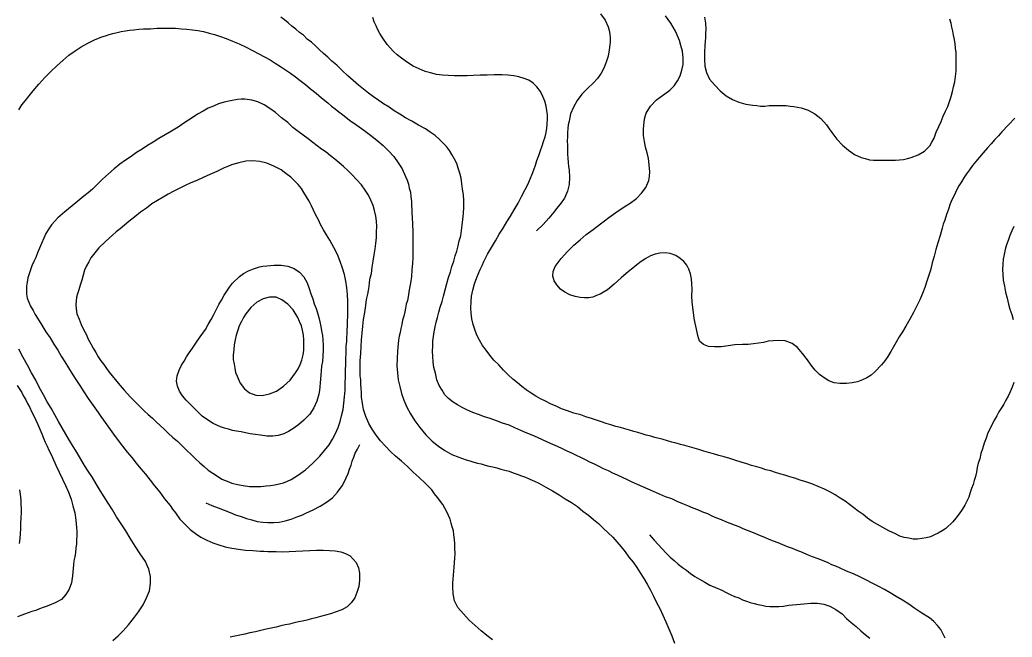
# Model space of a CAD drawing. Header units: inches. Extents: x 401374 to 405300, y 6332180 to 6336621.
# Drawn here: x 402593.2 to 402862.8, y 6334321.8 to 6334489.5 of the extents above; entities that cross this region are included whole.
import ezdxf

# ---------------------------------------------------------------- set-up
doc = ezdxf.new("R2010")
doc.units = ezdxf.units.IN
doc.header["$MEASUREMENT"] = 0

msp = doc.modelspace()

# ---------------------------------------------------------------- linework, layer by layer
for points in [[(402844.6, 6334321.6), (402844, 6334322.8), (402843.4, 6334323.9), (402842.5, 6334325), (402841.5, 6334326.1), (402840.3, 6334327.1), (402838.3, 6334328.4), (402836.4, 6334329.6), (402834.7, 6334330.8), (402833, 6334331.9), (402831.3, 6334332.9), (402829.7, 6334333.9), (402828.1, 6334334.8), (402826.4, 6334335.7), (402824.8, 6334336.5), (402823.2, 6334337.3), (402821.4, 6334338.2), (402819.7, 6334339), (402817.8, 6334339.8), (402815.9, 6334340.7), (402814.9, 6334341.1), (402813.8, 6334341.5), (402812.8, 6334342), (402811.7, 6334342.5), (402810.1, 6334343.1), (402808.6, 6334343.7), (402807.2, 6334344.2), (402805.8, 6334344.8), (402804.4, 6334345.4), (402803.1, 6334345.9), (402801.8, 6334346.4), (402800.5, 6334346.9), (402799.2, 6334347.5), (402798, 6334347.9), (402796.8, 6334348.4), (402795.6, 6334348.9), (402794.4, 6334349.4), (402793.2, 6334349.9), (402792.1, 6334350.4), (402790.9, 6334350.8), (402789.7, 6334351.3), (402788.6, 6334351.8), (402787.4, 6334352.3), (402786.2, 6334352.7), (402785, 6334353.2), (402783.8, 6334353.7), (402782.6, 6334354.2), (402781.3, 6334354.7), (402780.1, 6334355.3), (402778.8, 6334355.8), (402777.4, 6334356.4), (402776.1, 6334356.9), (402774.7, 6334357.5), (402773.3, 6334358.1), (402771.8, 6334358.7), (402770.3, 6334359.4), (402768.6, 6334360), (402767, 6334360.7), (402765.4, 6334361.4), (402763.9, 6334362), (402762.5, 6334362.7), (402761, 6334363.3), (402759.6, 6334363.9), (402758.3, 6334364.6), (402756.9, 6334365.2), (402755.6, 6334365.8), (402754.3, 6334366.4), (402753.1, 6334367), (402751.8, 6334367.6), (402750.6, 6334368.2), (402749.3, 6334368.8), (402748.1, 6334369.4), (402746.9, 6334370), (402745.6, 6334370.6), (402744.4, 6334371.2), (402743.2, 6334371.8), (402741.9, 6334372.4), (402740.6, 6334373), (402739.3, 6334373.6), (402738, 6334374.2), (402736.6, 6334374.8), (402735.2, 6334375.4), (402733.8, 6334376.1), (402732.4, 6334376.7), (402730.8, 6334377.3), (402729.3, 6334378), (402727.7, 6334378.7), (402726.1, 6334379.4), (402724.3, 6334380), (402722.7, 6334380.6), (402721, 6334381.2), (402719.4, 6334381.7), (402717.8, 6334382.3), (402716.3, 6334382.9), (402714.8, 6334383.5), (402713.4, 6334384.2), (402712.1, 6334384.9), (402710.9, 6334385.7), (402709.7, 6334386.7), (402708.7, 6334387.7), (402707.9, 6334388.9), (402707.1, 6334390.2), (402706.5, 6334391.7), (402706.1, 6334393.5), (402705.7, 6334395.1), (402705.5, 6334396.6), (402705.4, 6334398.1), (402705.3, 6334399.5), (402705.4, 6334400.9), (402705.4, 6334402.2), (402705.6, 6334403.5), (402705.8, 6334404.8), (402706, 6334406.1), (402706.3, 6334407.4), (402706.7, 6334408.7), (402707, 6334410.1), (402707.4, 6334411.5), (402707.9, 6334413), (402708.3, 6334414.5), (402708.8, 6334416.2), (402709.2, 6334417.9), (402709.7, 6334419.5), (402710.2, 6334421.1), (402710.6, 6334422.5), (402711.1, 6334424), (402711.5, 6334425.4), (402711.9, 6334426.7), (402712.3, 6334428.1), (402712.6, 6334429.5), (402713, 6334430.8), (402713.2, 6334432.3), (402713.4, 6334433.7), (402713.6, 6334435.3), (402713.7, 6334436.9), (402713.8, 6334438.6), (402713.8, 6334440.4), (402713.7, 6334442), (402713.5, 6334443.5), (402713.3, 6334445), (402713.1, 6334446.5), (402712.7, 6334447.9), (402712.3, 6334449.2), (402711.9, 6334450.5), (402711.3, 6334451.7), (402710.6, 6334452.9), (402709.9, 6334454), (402709.1, 6334455.1), (402708.1, 6334456.1), (402707.1, 6334457.1), (402706, 6334458.1), (402704.7, 6334459), (402703.4, 6334459.9), (402701.5, 6334460.9), (402699.7, 6334462), (402698, 6334462.9), (402696.4, 6334463.9), (402694.9, 6334464.8), (402693.5, 6334465.8), (402692, 6334466.7), (402690.7, 6334467.6), (402689.3, 6334468.6), (402687.9, 6334469.6), (402686.6, 6334470.7), (402685.2, 6334471.8), (402683.8, 6334473), (402682.3, 6334474.3), (402680.8, 6334475.7), (402679.3, 6334477.2), (402678, 6334478.3), (402676.9, 6334479.4), (402675.7, 6334480.4), (402674.6, 6334481.4), (402673.5, 6334482.4), (402672.4, 6334483.4), (402671.3, 6334484.3), (402670.3, 6334485.3), (402669.2, 6334486.1), (402668.2, 6334487), (402667.1, 6334487.8), (402666.1, 6334488.7), (402665.1, 6334489.5), (402664.1, 6334490.2)], [(402863.3, 6334391), (402862.8, 6334389.7), (402862.3, 6334388.5), (402861.7, 6334387.3), (402861.1, 6334386.2), (402860.5, 6334385.1), (402859.9, 6334384.1), (402859.2, 6334383), (402858.6, 6334382), (402858, 6334380.9), (402857.4, 6334379.7), (402856.8, 6334378.5), (402856.2, 6334377.3), (402855.7, 6334375.9), (402855.2, 6334374.5), (402854.7, 6334373), (402854.3, 6334371.7), (402854, 6334370.3), (402853.6, 6334369.1), (402853.3, 6334367.9), (402853.1, 6334366.7), (402852.8, 6334365.5), (402852.5, 6334364.4), (402852.2, 6334363.3), (402851.8, 6334362.2), (402851.4, 6334361.1), (402851, 6334359.9), (402850.5, 6334358.8), (402849.9, 6334357.7), (402849.2, 6334356.5), (402848.4, 6334355.3), (402847.5, 6334354.2), (402846.7, 6334353.2), (402844.8, 6334351.4), (402843.8, 6334350.7), (402842.7, 6334350.1), (402841.7, 6334349.6), (402840.6, 6334349.1), (402839.4, 6334348.8), (402838.3, 6334348.6), (402837.1, 6334348.5), (402835.9, 6334348.5), (402834.7, 6334348.7), (402833.5, 6334348.9), (402832.3, 6334349.3), (402831.1, 6334349.9), (402829.3, 6334350.7), (402827.7, 6334351.6), (402826.2, 6334352.4), (402824.8, 6334353.3), (402823.5, 6334354.2), (402822.3, 6334355.2), (402821, 6334356.1), (402819.8, 6334357), (402818.6, 6334357.9), (402817.4, 6334358.8), (402816.1, 6334359.6), (402814.7, 6334360.5), (402813.3, 6334361.3), (402811.8, 6334362), (402810.1, 6334362.8), (402808.4, 6334363.5), (402806.7, 6334364), (402805.2, 6334364.5), (402803.8, 6334365), (402802.4, 6334365.4), (402801, 6334365.8), (402799.7, 6334366.2), (402798.5, 6334366.6), (402797.2, 6334367), (402795.9, 6334367.3), (402794.7, 6334367.7), (402793.4, 6334368.1), (402792, 6334368.5), (402790.7, 6334368.9), (402789.2, 6334369.4), (402787.7, 6334369.8), (402786.1, 6334370.4), (402784.6, 6334370.8), (402783.1, 6334371.2), (402781.7, 6334371.6), (402780.3, 6334372), (402779, 6334372.4), (402777.7, 6334372.8), (402776.4, 6334373.2), (402775.1, 6334373.5), (402773.9, 6334373.9), (402772.7, 6334374.2), (402771.5, 6334374.5), (402770.3, 6334374.8), (402769.2, 6334375.2), (402768, 6334375.5), (402766.9, 6334375.8), (402765.7, 6334376.1), (402764.6, 6334376.4), (402763.4, 6334376.7), (402762.3, 6334377.1), (402761.1, 6334377.4), (402760, 6334377.7), (402758.8, 6334378.1), (402757.6, 6334378.4), (402756.4, 6334378.8), (402755.1, 6334379.1), (402753.8, 6334379.5), (402752.5, 6334379.9), (402751.2, 6334380.3), (402749.9, 6334380.8), (402748.5, 6334381.2), (402747, 6334381.7), (402745.6, 6334382.2), (402743.7, 6334382.7), (402742, 6334383.3), (402740.4, 6334383.9), (402738.9, 6334384.6), (402737.4, 6334385.2), (402736, 6334385.9), (402734.7, 6334386.6), (402733.4, 6334387.3), (402732.1, 6334388.1), (402730.8, 6334389), (402729.6, 6334389.9), (402728.4, 6334390.9), (402727.1, 6334391.9), (402725.9, 6334393.1), (402724.6, 6334394.4), (402723.3, 6334395.8), (402722, 6334397.1), (402720.9, 6334398.4), (402719.9, 6334399.8), (402718.9, 6334401.1), (402718.1, 6334402.5), (402717.4, 6334403.9), (402716.8, 6334405.4), (402716.4, 6334406.8), (402716, 6334408.3), (402715.8, 6334409.8), (402715.7, 6334411.3), (402715.8, 6334412.9), (402715.9, 6334414.5), (402716.3, 6334416.1), (402716.7, 6334417.8), (402717.4, 6334419.5), (402717.8, 6334420.6), (402718.3, 6334421.7), (402718.8, 6334422.8), (402719.3, 6334423.9), (402720.3, 6334425.9), (402721.3, 6334427.7), (402722.4, 6334429.5), (402723.4, 6334431.3), (402724.5, 6334432.9), (402725.5, 6334434.6), (402726.5, 6334436.2), (402727.5, 6334437.9), (402728.6, 6334439.7), (402729.5, 6334441.5), (402730.5, 6334443.4), (402731, 6334444.4), (402731.5, 6334445.4), (402731.9, 6334446.5), (402732.4, 6334447.6), (402732.8, 6334448.8), (402733.3, 6334450), (402733.7, 6334451.3), (402734.2, 6334452.7), (402734.7, 6334454), (402735.1, 6334455.3), (402735.5, 6334456.5), (402735.9, 6334457.7), (402736.2, 6334458.9), (402736.4, 6334460.1), (402736.5, 6334461.3), (402736.6, 6334462.5), (402736.6, 6334463.7), (402736.4, 6334464.9), (402736.2, 6334466.1), (402735.8, 6334467.4), (402735.3, 6334468.7), (402734.7, 6334470), (402733.7, 6334471.3), (402732.7, 6334472.3), (402731.5, 6334473.1), (402730.2, 6334473.6), (402728.8, 6334474), (402727.4, 6334474.3), (402725.8, 6334474.5), (402724.2, 6334474.6), (402723.1, 6334474.6), (402722.1, 6334474.6), (402720.2, 6334474.5), (402718.3, 6334474.5), (402716.4, 6334474.4), (402714.7, 6334474.3), (402713, 6334474.3), (402711.3, 6334474.3), (402709.6, 6334474.4), (402708, 6334474.5), (402706.4, 6334474.7), (402704.8, 6334475.1), (402703.3, 6334475.5), (402701.7, 6334476.2), (402700.1, 6334476.9), (402698.5, 6334477.9), (402696.9, 6334479.1), (402695.7, 6334480), (402694.7, 6334480.9), (402693, 6334482.8), (402691.6, 6334484.8), (402691, 6334485.8), (402690.5, 6334486.8), (402690, 6334487.9), (402689.5, 6334489), (402689.1, 6334490.1)], [(402751, 6334491.1), (402752.2, 6334489.4), (402753, 6334487.6), (402753.3, 6334486.6), (402753.5, 6334485.6), (402753.6, 6334484.5), (402753.6, 6334483.4), (402753.3, 6334481.4), (402753, 6334479.6), (402752.5, 6334478), (402751.9, 6334476.4), (402751.1, 6334475), (402750.1, 6334473.6), (402749, 6334472.3), (402747.6, 6334471), (402745.9, 6334469.3), (402744.6, 6334467.6), (402743.6, 6334465.8), (402742.8, 6334464), (402742.4, 6334462), (402742.2, 6334461), (402742.1, 6334460), (402742, 6334458.9), (402742, 6334457.7), (402741.9, 6334456.6), (402742, 6334455.4), (402742, 6334454.2), (402742, 6334453), (402742.1, 6334451.9), (402742.2, 6334450.8), (402742.3, 6334449.7), (402742.4, 6334448.7), (402742.5, 6334446.7), (402742.4, 6334444.8), (402742, 6334443), (402741.2, 6334441.1), (402740, 6334439.4), (402739, 6334438.3), (402738.3, 6334437.3), (402736.9, 6334435.6), (402735.4, 6334433.9), (402733.6, 6334432.2)], [(402738.6, 6334422.5), (402739.5, 6334423.6), (402740.3, 6334424.7), (402742, 6334426.6), (402743.7, 6334428.3), (402745.4, 6334429.8), (402747.1, 6334431.2), (402749, 6334432.6), (402751, 6334434.1), (402752, 6334434.9), (402753.2, 6334435.8), (402755.1, 6334437.2), (402757.1, 6334438.5), (402759, 6334439.7), (402760.7, 6334441), (402762.1, 6334442.4), (402763.3, 6334444), (402764.1, 6334445.9), (402764.3, 6334447), (402764.4, 6334448.2), (402764.2, 6334450.1), (402764, 6334451.8), (402763.6, 6334453.4), (402763.2, 6334454.9), (402762.9, 6334456.5), (402762.6, 6334458.1), (402762.6, 6334459.8), (402762.8, 6334461.8), (402763, 6334463), (402763.4, 6334464.2), (402764.5, 6334466.1), (402766.2, 6334467.8), (402767.2, 6334468.5), (402768.4, 6334469.4), (402769.8, 6334470.4), (402771, 6334471.6), (402771.9, 6334472.9), (402772.6, 6334474.3), (402773.1, 6334475.8), (402773.4, 6334477.4), (402773.4, 6334479.1), (402773.2, 6334481), (402772.8, 6334482.5), (402772.4, 6334483.9), (402771.9, 6334485.2), (402771.3, 6334486.4), (402770.7, 6334487.5), (402770.1, 6334488.6), (402768.6, 6334490.6)], [(402779.2, 6334490.2), (402779.5, 6334488.6), (402779.6, 6334487), (402779.5, 6334485.8), (402779.5, 6334484.7), (402779.4, 6334483.6), (402779.3, 6334482.6), (402779.2, 6334480.6), (402779.2, 6334478.7), (402779.3, 6334476.9), (402779.8, 6334475.2), (402780.6, 6334473.4), (402782, 6334471.8), (402783.5, 6334470.2), (402785.1, 6334468.9), (402786.8, 6334467.9), (402788.5, 6334467.1), (402790.4, 6334466.6), (402792.3, 6334466.3), (402793.4, 6334466.2), (402794.4, 6334466.1), (402795.6, 6334466.1), (402796.8, 6334466.2), (402798, 6334466.2), (402799.1, 6334466.2), (402800.3, 6334466.2), (402801.4, 6334466.2), (402802.5, 6334466.1), (402803.5, 6334466), (402804.5, 6334465.8), (402805.5, 6334465.6), (402807.4, 6334465), (402809.2, 6334464), (402810.8, 6334462.7), (402812.4, 6334461), (402813.1, 6334459.9), (402813.8, 6334458.9), (402815.2, 6334457.1), (402816.7, 6334455.5), (402818.3, 6334454.1), (402820, 6334452.9), (402821.8, 6334452.1), (402822.9, 6334451.8), (402824, 6334451.5), (402825.1, 6334451.4), (402826.4, 6334451.4), (402827.6, 6334451.4), (402828.8, 6334451.4), (402829.9, 6334451.4), (402831.1, 6334451.4), (402832.2, 6334451.5), (402833.3, 6334451.6), (402834.4, 6334451.8), (402835.4, 6334452.1), (402837.3, 6334452.8), (402839, 6334453.8), (402840.4, 6334455.3), (402841, 6334456.3), (402841.6, 6334457.4), (402842.2, 6334459), (402842.9, 6334460.5), (402843.5, 6334461.9), (402844.1, 6334463.3), (402844.7, 6334464.7), (402845.3, 6334466), (402845.8, 6334467.3), (402846.2, 6334468.7), (402846.6, 6334470), (402846.9, 6334471.3), (402847.2, 6334472.7), (402847.4, 6334474.1), (402847.6, 6334475.6), (402847.6, 6334477.2), (402847.6, 6334478.8), (402847.6, 6334480.6), (402847.4, 6334481.8), (402847.3, 6334483), (402847.1, 6334484.2), (402846.9, 6334485.3), (402846.7, 6334486.4), (402846.4, 6334487.5), (402846.2, 6334488.6), (402845.9, 6334489.7)], [(402592.9, 6334465.1), (402593.7, 6334466.4), (402594.7, 6334467.6), (402595.7, 6334468.9), (402596.8, 6334470.2), (402598.4, 6334472), (402600, 6334473.8), (402601.6, 6334475.5), (402603.3, 6334477.1), (402604.9, 6334478.5), (402606.5, 6334479.9), (402608.2, 6334481.1), (402609.9, 6334482.2), (402611.7, 6334483.2), (402613.5, 6334484.1), (402615.5, 6334484.9), (402616.5, 6334485.2), (402617.5, 6334485.5), (402618.5, 6334485.8), (402619.6, 6334486.1), (402620.7, 6334486.3), (402621.9, 6334486.5), (402623, 6334486.7), (402624.2, 6334486.8), (402625.5, 6334487), (402626.8, 6334487.1), (402628.7, 6334487.1), (402630.5, 6334487.2), (402632.2, 6334487.2), (402633.9, 6334487.2), (402635.5, 6334487.2), (402637.1, 6334487.1), (402638.6, 6334487), (402640.1, 6334486.8), (402641.6, 6334486.6), (402643.1, 6334486.3), (402644.6, 6334485.9), (402646.1, 6334485.5), (402647.7, 6334485), (402649.3, 6334484.4), (402651, 6334483.7), (402652.8, 6334483), (402654.7, 6334482.1), (402656.4, 6334481.2), (402658.1, 6334480.3), (402659.7, 6334479.5), (402661.2, 6334478.6), (402662.6, 6334477.7), (402664, 6334476.8), (402665.4, 6334475.9), (402666.7, 6334475), (402668.1, 6334474), (402669.4, 6334473), (402670.8, 6334471.9), (402672.2, 6334470.8), (402673.7, 6334469.6), (402675.2, 6334468.3), (402676.9, 6334467), (402677.9, 6334466.1), (402678.9, 6334465.3), (402679.9, 6334464.5), (402680.9, 6334463.8), (402682.8, 6334462.3), (402684.8, 6334460.9), (402686.7, 6334459.5), (402688.5, 6334458.2), (402690.2, 6334456.8), (402691.9, 6334455.4), (402693.4, 6334453.9), (402694.8, 6334452.4), (402696, 6334450.7), (402697.1, 6334449), (402698, 6334447), (402698.4, 6334446), (402698.8, 6334444.9), (402699, 6334443.8), (402699.3, 6334442.7), (402699.4, 6334441.4), (402699.6, 6334440.2), (402699.6, 6334439), (402699.7, 6334438), (402699.7, 6334436.9), (402699.8, 6334435.9), (402699.9, 6334433.9), (402700, 6334432), (402700, 6334430.2), (402700, 6334428.4), (402700, 6334426.7), (402700, 6334425), (402699.9, 6334423.3), (402699.7, 6334421.6), (402699.6, 6334419.8), (402699.3, 6334418), (402699, 6334416.2), (402698.7, 6334414.3), (402698.5, 6334413.3), (402698.2, 6334412.3), (402698, 6334411.2), (402697.8, 6334410.2), (402697.5, 6334409), (402697.2, 6334407.9), (402697, 6334406.8), (402696.7, 6334405.7), (402696.5, 6334404.6), (402696.3, 6334403.6), (402696.1, 6334402.5), (402696, 6334401.5), (402695.9, 6334400.5), (402695.8, 6334399.5), (402695.7, 6334397.5), (402695.6, 6334395.5), (402695.8, 6334393.6), (402696, 6334391.7), (402696.4, 6334389.9), (402696.9, 6334388), (402697.5, 6334386.2), (402698.3, 6334384.3), (402699.3, 6334382.5), (402700.5, 6334380.6), (402701.9, 6334378.8), (402703.5, 6334376.8), (402705.2, 6334375.1), (402706.9, 6334373.7), (402708.7, 6334372.5), (402710.6, 6334371.5), (402712.5, 6334370.7), (402714.5, 6334370), (402715.5, 6334369.7), (402716.5, 6334369.4), (402717.5, 6334369.1), (402718.5, 6334368.9), (402719.6, 6334368.6), (402720.6, 6334368.3), (402721.7, 6334368.1), (402722.8, 6334367.8), (402723.9, 6334367.5), (402725, 6334367.2), (402726.1, 6334366.9), (402727.2, 6334366.5), (402728.3, 6334366.1), (402729.5, 6334365.7), (402730.6, 6334365.3), (402731.8, 6334364.8), (402733, 6334364.2), (402734.2, 6334363.7), (402736.1, 6334362.6), (402737.9, 6334361.6), (402739.7, 6334360.5), (402741.4, 6334359.4), (402743.1, 6334358.4), (402744.7, 6334357.3), (402746.2, 6334356.1), (402747.7, 6334355), (402749.1, 6334353.8), (402750.4, 6334352.7), (402751.8, 6334351.4), (402753, 6334350.2), (402754.3, 6334349), (402755.4, 6334347.7), (402756.6, 6334346.4), (402757.7, 6334345), (402758.7, 6334343.6), (402759.8, 6334342.2), (402760.8, 6334340.8), (402761.7, 6334339.3), (402762.7, 6334337.8), (402763.6, 6334336.2), (402764.5, 6334334.6), (402765.4, 6334333), (402766.2, 6334331.3), (402767.1, 6334329.6), (402767.9, 6334327.8), (402768.7, 6334326), (402769.5, 6334324.1), (402770.3, 6334322.2), (402771.1, 6334320.2)], [(402721.6, 6334321.1), (402720.1, 6334322.3), (402718.5, 6334323.6), (402716.9, 6334325), (402715.3, 6334326.5), (402713.7, 6334328.2), (402712.2, 6334329.9), (402711.3, 6334331.7), (402710.9, 6334333.6), (402710.8, 6334335.6), (402710.8, 6334336.6), (402710.9, 6334337.6), (402711, 6334338.7), (402711.1, 6334339.8), (402711.2, 6334340.9), (402711.3, 6334342.1), (402711.4, 6334343.3), (402711.5, 6334344.6), (402711.4, 6334345.9), (402711.4, 6334347.2), (402711.3, 6334348.4), (402711.1, 6334349.6), (402711, 6334350.7), (402710.7, 6334351.8), (402710.4, 6334352.8), (402710.1, 6334353.9), (402709.7, 6334354.9), (402709.2, 6334355.9), (402708.1, 6334357.9), (402706.7, 6334359.8), (402705.9, 6334360.8), (402705.1, 6334361.9), (402703.4, 6334363.6), (402701.7, 6334365.2), (402700.1, 6334366.7), (402698.5, 6334368.2), (402696.9, 6334369.6), (402695.3, 6334371), (402693.9, 6334372.3), (402692.5, 6334373.7), (402691.2, 6334375.2), (402690, 6334376.7), (402688.9, 6334378.3), (402688, 6334379.9), (402687.2, 6334381.8), (402686.6, 6334383.7), (402686.4, 6334384.8), (402686.2, 6334385.9), (402686, 6334387), (402686, 6334388.3), (402685.9, 6334389.4), (402685.8, 6334390.6), (402685.8, 6334391.7), (402685.7, 6334392.8), (402685.7, 6334393.9), (402685.7, 6334394.9), (402685.7, 6334395.9), (402685.7, 6334396.9), (402685.8, 6334398.9), (402685.9, 6334400.8), (402686, 6334402.6), (402686.2, 6334404.4), (402686.4, 6334406.3), (402686.6, 6334408.1), (402686.9, 6334410), (402687.2, 6334411.9), (402687.3, 6334412.9), (402687.5, 6334413.9), (402687.7, 6334415), (402687.9, 6334416), (402688.1, 6334417.1), (402688.2, 6334418.2), (402688.4, 6334419.4), (402688.7, 6334420.6), (402688.9, 6334422.3), (402689.2, 6334424), (402689.5, 6334425.7), (402689.7, 6334427.3), (402689.9, 6334428.8), (402690.1, 6334430.4), (402690.1, 6334431.9), (402690.2, 6334433.4), (402690.1, 6334434.8), (402689.9, 6334436.2), (402689.6, 6334437.7), (402689.2, 6334439.1), (402688.6, 6334440.5), (402687.9, 6334441.9), (402687, 6334443.2), (402686, 6334444.7), (402684.7, 6334446.1), (402683.5, 6334447.4), (402682.3, 6334448.6), (402681.1, 6334449.7), (402680, 6334450.7), (402678.8, 6334451.7), (402677.6, 6334452.6), (402676.4, 6334453.6), (402675.2, 6334454.4), (402674, 6334455.3), (402672.8, 6334456.2), (402671.5, 6334457.2), (402670.2, 6334458.2), (402668.8, 6334459.2), (402667.4, 6334460.3), (402666, 6334461.6), (402664.3, 6334462.9), (402662.7, 6334464.3), (402661.1, 6334465.4), (402659.6, 6334466.4), (402657.9, 6334467.2), (402656.2, 6334467.7), (402654.3, 6334468), (402653.3, 6334468), (402652.3, 6334467.9), (402650.4, 6334467.5), (402648.7, 6334467.1), (402647.2, 6334466.7), (402645.8, 6334466.1), (402644.4, 6334465.5), (402643, 6334464.7), (402641.5, 6334463.9), (402640, 6334462.9), (402638, 6334461.6), (402636.2, 6334460.4), (402634.4, 6334459.3), (402632.7, 6334458.3), (402631, 6334457.3), (402629.4, 6334456.3), (402627.9, 6334455.4), (402626.4, 6334454.4), (402624.9, 6334453.5), (402623.4, 6334452.4), (402621.9, 6334451.4), (402620.4, 6334450.3), (402618.8, 6334449), (402617.3, 6334447.7), (402615.7, 6334446.2), (402614.1, 6334444.7), (402612.9, 6334443.5), (402611.8, 6334442.5), (402610.6, 6334441.6), (402609.5, 6334440.7), (402608.4, 6334439.8), (402607.4, 6334439), (402606.4, 6334438.2), (402605.4, 6334437.4), (402603.5, 6334435.7), (402601.8, 6334433.8), (402601.1, 6334432.7), (402600.3, 6334431.5), (402599.7, 6334430.2), (402599.1, 6334428.8), (402598.5, 6334427.5), (402598, 6334426.2), (402597.5, 6334425), (402597, 6334423.9), (402596.5, 6334422.7), (402596.1, 6334421.6), (402595.7, 6334420.5), (402595.4, 6334419.4), (402595.2, 6334418.3), (402595, 6334417.2), (402595, 6334416.1), (402595, 6334415), (402595.2, 6334413.9), (402595.6, 6334412.8), (402596.1, 6334411.7), (402596.8, 6334410.6), (402597.4, 6334409.5), (402598, 6334408.5), (402599.2, 6334406.6), (402600.3, 6334404.8), (402601.4, 6334403.1), (402602.4, 6334401.4), (402603.5, 6334399.8), (402604.4, 6334398.2), (402605.4, 6334396.6), (402606.4, 6334395), (402607.4, 6334393.4), (402608.4, 6334391.8), (402609.5, 6334390.2), (402610.6, 6334388.5), (402611.8, 6334386.7), (402613.1, 6334384.8), (402614.5, 6334382.9), (402615.2, 6334381.8), (402615.9, 6334380.8), (402617.3, 6334378.9), (402618.6, 6334377), (402619.9, 6334375.3), (402621.1, 6334373.7), (402622.4, 6334372.1), (402623.6, 6334370.6), (402624.8, 6334369.1), (402626.1, 6334367.6), (402627.3, 6334366.1), (402628.6, 6334364.5), (402629.8, 6334362.9), (402631.2, 6334361.2), (402632.5, 6334359.4), (402634, 6334357.6), (402634.7, 6334356.6), (402635.5, 6334355.6), (402636.7, 6334353.9), (402638.1, 6334352.4), (402639.5, 6334351.1), (402640.9, 6334350), (402642.4, 6334349), (402644, 6334348.2), (402645.6, 6334347.5), (402647.3, 6334346.9), (402649, 6334346.4), (402650.8, 6334346), (402652.6, 6334345.7), (402654.5, 6334345.5), (402656.5, 6334345.4), (402657.5, 6334345.3), (402658.5, 6334345.2), (402659.5, 6334345.2), (402660.6, 6334345.1), (402661.7, 6334345.1), (402662.8, 6334345.1), (402664.5, 6334345), (402666.4, 6334345.1), (402668.2, 6334345.2), (402670.1, 6334345.3), (402672, 6334345.4), (402673.8, 6334345.5), (402675.6, 6334345.5), (402677.3, 6334345.4), (402678.9, 6334345.3), (402680.4, 6334345), (402681.7, 6334344.6), (402682.9, 6334343.9), (402684.6, 6334342.1), (402685.2, 6334340.7), (402685.5, 6334339.2), (402685.5, 6334337.3), (402685.3, 6334335.6), (402684.8, 6334334), (402684.2, 6334332.5), (402683.2, 6334331.2), (402682.1, 6334330.1), (402680.7, 6334329.3), (402679.1, 6334328.7), (402677.6, 6334328.2), (402676.2, 6334327.8), (402674.9, 6334327.5), (402673.6, 6334327.1), (402672.4, 6334326.8), (402671.2, 6334326.5), (402670, 6334326.2), (402668.9, 6334326), (402667.7, 6334325.7), (402666.5, 6334325.4), (402665.3, 6334325.2), (402664.1, 6334324.9), (402662.8, 6334324.6), (402661.5, 6334324.3), (402660.1, 6334324), (402658.7, 6334323.7), (402657.2, 6334323.3), (402655.7, 6334323), (402654.3, 6334322.7), (402653, 6334322.4), (402651.6, 6334322.1), (402650.3, 6334321.8)], [(402863.5, 6334462.8), (402861.8, 6334461), (402860, 6334459.1), (402859.1, 6334458), (402858.1, 6334457), (402857.1, 6334455.8), (402856.1, 6334454.7), (402854.9, 6334453.4), (402853.9, 6334452.2), (402852.9, 6334451), (402852, 6334449.9), (402851.2, 6334448.8), (402850.4, 6334447.7), (402849.7, 6334446.6), (402849, 6334445.5), (402848.3, 6334444.4), (402847.7, 6334443.2), (402847.1, 6334442), (402846.5, 6334440.8), (402846, 6334439.5), (402845.5, 6334438.1), (402845, 6334436.6), (402844.5, 6334435.1), (402844.1, 6334434), (402843.8, 6334432.9), (402843.5, 6334431.9), (402843.2, 6334430.9), (402842.6, 6334428.9), (402842.1, 6334427.1), (402841.6, 6334425.3), (402841.1, 6334423.5), (402840.7, 6334421.8), (402840.2, 6334420.2), (402839.6, 6334418.5), (402839.1, 6334416.8), (402838.4, 6334415.2), (402837.7, 6334413.5), (402836.9, 6334411.8), (402836, 6334410), (402835, 6334408.2), (402833.9, 6334406.3), (402833, 6334404.8), (402832.1, 6334403.4), (402831.3, 6334402), (402830.6, 6334400.7), (402829.8, 6334399.4), (402829, 6334398.1), (402828.2, 6334396.9), (402827.3, 6334395.8), (402825.5, 6334393.9), (402824.5, 6334393), (402823.3, 6334392.3), (402822.1, 6334391.7), (402820.8, 6334391.2), (402819.3, 6334390.9), (402817.8, 6334390.7), (402816, 6334390.7), (402814.4, 6334390.9), (402813, 6334391.5), (402811.7, 6334392.3), (402810.5, 6334393.2), (402809.3, 6334394.4), (402808.2, 6334395.7), (402807.2, 6334397.2), (402805.8, 6334398.9), (402804.5, 6334400.5), (402803, 6334401.6), (402801.1, 6334402.3), (402799.4, 6334402.4), (402797.9, 6334402.3), (402796.5, 6334402.2), (402795.2, 6334401.9), (402793.9, 6334401.7), (402792.5, 6334401.5), (402791.1, 6334401.3), (402789.5, 6334401.3), (402787.5, 6334401.2), (402785.6, 6334401), (402783.7, 6334400.7), (402781.9, 6334400.7), (402780.3, 6334400.8), (402778.9, 6334401.3), (402777.9, 6334402.2), (402777.4, 6334403.8), (402777, 6334405.5), (402776.7, 6334407.1), (402776.4, 6334408.5), (402776.2, 6334410), (402776, 6334411.4), (402775.9, 6334412.9), (402775.8, 6334414.5), (402775.9, 6334416.4), (402775.8, 6334417.8), (402775.7, 6334419.2), (402775.4, 6334420.5), (402775, 6334421.8), (402774.4, 6334422.9), (402773.6, 6334423.9), (402772.6, 6334424.7), (402771.4, 6334425.5), (402769.9, 6334426), (402768.5, 6334426.2), (402767.1, 6334426.1), (402765.8, 6334425.9), (402764.5, 6334425.4), (402763.3, 6334424.7), (402762, 6334423.9), (402760.8, 6334423), (402759.7, 6334422.1), (402758.6, 6334421.2), (402756.6, 6334419.4), (402754.7, 6334417.7), (402752.9, 6334416.2), (402750.9, 6334415), (402749.9, 6334414.6), (402748.9, 6334414.2), (402747.8, 6334414), (402746.6, 6334414), (402745.4, 6334414.1), (402744.1, 6334414.4), (402742.6, 6334414.8), (402741.3, 6334415.5), (402740.1, 6334416.4), (402739.1, 6334417.5), (402738.4, 6334418.6), (402738, 6334419.9), (402738.1, 6334421.2), (402738.6, 6334422.5)], [(402608.7, 6334409.7), (402609.3, 6334408.2), (402609.9, 6334406.8), (402610.5, 6334405.4), (402611.2, 6334404.1), (402611.8, 6334402.8), (402612.5, 6334401.5), (402613.1, 6334400.3), (402613.8, 6334399.2), (402614.5, 6334398), (402615.2, 6334396.9), (402616, 6334395.9), (402616.7, 6334394.8), (402617.5, 6334393.8), (402618.3, 6334392.8), (402619.9, 6334390.8), (402621.5, 6334388.9), (402623.3, 6334387), (402625.2, 6334385.1), (402627.1, 6334383.2), (402628.1, 6334382.3), (402629.2, 6334381.3), (402630.2, 6334380.3), (402631.3, 6334379.3), (402632.4, 6334378.3), (402633.6, 6334377.2), (402634.7, 6334376.2), (402636, 6334375.1), (402637.3, 6334373.8), (402638.5, 6334372.6), (402639.8, 6334371.4), (402640.9, 6334370.3), (402642.1, 6334369.2), (402643.3, 6334368.2), (402644.4, 6334367.2), (402645.6, 6334366.4), (402646.9, 6334365.6), (402648.1, 6334364.8), (402649.5, 6334364.2), (402650.8, 6334363.7), (402652.3, 6334363.3), (402653.9, 6334363), (402655.6, 6334362.8), (402657.4, 6334362.8), (402658.7, 6334362.8), (402660.1, 6334362.9), (402661.3, 6334363), (402662.5, 6334363.2), (402663.7, 6334363.5), (402664.8, 6334363.8), (402665.9, 6334364.2), (402666.9, 6334364.7), (402668.9, 6334365.9), (402670.8, 6334367.3), (402672.7, 6334369), (402674.7, 6334371), (402676, 6334372.5), (402677.2, 6334374.1), (402678.1, 6334375.6), (402679, 6334377.2), (402679.7, 6334378.8), (402680.2, 6334380.4), (402680.6, 6334382), (402681, 6334383.7), (402681.2, 6334385.4), (402681.4, 6334387.1), (402681.6, 6334388.9), (402681.6, 6334390.7), (402681.7, 6334392.6), (402681.7, 6334394.6), (402681.8, 6334395.6), (402681.8, 6334396.6), (402681.8, 6334397.7), (402681.9, 6334398.8), (402681.9, 6334399.9), (402681.9, 6334401), (402682, 6334402.1), (402682, 6334403.2), (402682.1, 6334404.3), (402682.1, 6334405.3), (402682.2, 6334406.3), (402682.2, 6334407.3), (402682.3, 6334409.3), (402682.3, 6334411.2), (402682.3, 6334413), (402682.2, 6334414.9), (402682, 6334416.7), (402681.8, 6334418.5), (402681.4, 6334420.3), (402680.9, 6334422.1), (402680.2, 6334423.9), (402679.5, 6334425.8), (402678.5, 6334427.7), (402677.4, 6334429.7), (402676.5, 6334431.1), (402675.7, 6334432.5), (402674.9, 6334433.9), (402674.3, 6334435.2), (402673.6, 6334436.5), (402673, 6334437.8), (402672.4, 6334439), (402671.8, 6334440.3), (402671.1, 6334441.4), (402670.4, 6334442.6), (402669.7, 6334443.7), (402668.8, 6334444.8), (402667.8, 6334445.8), (402666.8, 6334446.8), (402665.5, 6334447.8), (402664.2, 6334448.8), (402662.2, 6334449.8), (402660.3, 6334450.6), (402658.4, 6334451), (402656.5, 6334451.2), (402654.6, 6334451.1), (402652.7, 6334450.7), (402650.7, 6334450.1), (402649.7, 6334449.7), (402648.7, 6334449.3), (402646.7, 6334448.3), (402644.8, 6334447.5), (402643, 6334446.7), (402641.3, 6334445.9), (402639.7, 6334445.2), (402638.1, 6334444.5), (402636.5, 6334443.7), (402635, 6334443), (402633.5, 6334442.2), (402632.1, 6334441.3), (402630.6, 6334440.4), (402629.1, 6334439.5), (402627.6, 6334438.4), (402626, 6334437.3), (402624.4, 6334436), (402622.8, 6334434.7), (402621.6, 6334433.7), (402620.5, 6334432.7), (402619.4, 6334431.9), (402618.4, 6334431), (402616.5, 6334429.3), (402614.7, 6334427.6), (402613.2, 6334425.8), (402612.5, 6334424.9), (402611.9, 6334423.8), (402611.3, 6334422.7), (402610.8, 6334421.5), (402610.4, 6334420.2), (402610, 6334418.8), (402609.6, 6334417.4), (402609.2, 6334416.2), (402608.9, 6334415.1), (402608.6, 6334414.2), (402608.5, 6334413.2), (402608.4, 6334412.2), (402608.5, 6334411), (402608.7, 6334409.7)], [(402863.3, 6334433.4), (402862.7, 6334432.2), (402862.2, 6334430.9), (402861.7, 6334429.6), (402861.3, 6334428.4), (402860.9, 6334427.1), (402860.6, 6334425.8), (402860.4, 6334424.5), (402860.3, 6334423.1), (402860.2, 6334421.7), (402860.3, 6334420.3), (402860.4, 6334418.8), (402860.7, 6334417.2), (402861, 6334415.5), (402861.4, 6334413.9), (402861.8, 6334412.3), (402862.2, 6334410.9), (402862.7, 6334409.5), (402863.1, 6334408.1)], [(402643.6, 6334405.4), (402644.4, 6334406.8), (402645.2, 6334408.1), (402645.9, 6334409.5), (402646.6, 6334410.9), (402647.3, 6334412.2), (402648, 6334413.4), (402648.7, 6334414.7), (402649.4, 6334415.8), (402650.2, 6334416.9), (402651, 6334418), (402652.9, 6334419.8), (402654, 6334420.6), (402655.3, 6334421.3), (402656.7, 6334421.9), (402658.3, 6334422.4), (402659.2, 6334422.6), (402660.3, 6334422.7), (402662.3, 6334422.9), (402664.2, 6334422.9), (402666, 6334422.6), (402667.7, 6334422), (402669.2, 6334421), (402670.4, 6334419.7), (402671.3, 6334418.1), (402671.8, 6334416.5), (402672.3, 6334415.1), (402672.8, 6334413.7), (402673.2, 6334412.4), (402673.7, 6334411.1), (402674.1, 6334409.9), (402674.4, 6334408.7), (402674.7, 6334407.5), (402675, 6334406.2), (402675.2, 6334405), (402675.4, 6334403.8), (402675.5, 6334402.5), (402675.6, 6334401.1), (402675.6, 6334399.7), (402675.5, 6334398.2), (402675.4, 6334396.7), (402675.2, 6334395.4), (402675.1, 6334394.2), (402675, 6334393.1), (402674.9, 6334391.9), (402674.8, 6334390.9), (402674.7, 6334389.8), (402674.6, 6334388.8), (402674.4, 6334387.8), (402673.9, 6334385.9), (402673.1, 6334384.1), (402672, 6334382.4), (402670.4, 6334380.8), (402669, 6334379.6), (402667.6, 6334378.6), (402666.2, 6334377.7), (402664.9, 6334377.1), (402663.4, 6334376.6), (402661.9, 6334376.4), (402660.3, 6334376.4), (402658.6, 6334376.7), (402657.2, 6334376.9), (402655.8, 6334377.1), (402654.5, 6334377.3), (402653.3, 6334377.6), (402652.1, 6334377.8), (402651, 6334378), (402649.9, 6334378.3), (402648.8, 6334378.6), (402647.7, 6334379), (402646.7, 6334379.4), (402645.7, 6334379.9), (402644.7, 6334380.5), (402642.7, 6334381.9), (402640.8, 6334383.8), (402639.6, 6334385), (402638.4, 6334386.2), (402637.4, 6334387.4), (402636.6, 6334388.7), (402636, 6334390), (402635.8, 6334391.4), (402635.9, 6334392.8), (402636.5, 6334394.4), (402637.1, 6334395.7), (402637.8, 6334396.8), (402638.5, 6334398), (402639.2, 6334399.1), (402640.1, 6334400.3), (402641, 6334401.7), (402642.2, 6334403.4), (402643.6, 6334405.4)], [(402662.8, 6334414.2), (402661, 6334414.2), (402659.3, 6334413.7), (402657.6, 6334412.8), (402656, 6334411.4), (402654.6, 6334409.7), (402654, 6334408.7), (402653.4, 6334407.6), (402652.8, 6334406.4), (402652.4, 6334405.2), (402652, 6334403.9), (402651.7, 6334402.6), (402651.4, 6334401.2), (402651.3, 6334399.9), (402651.2, 6334398.5), (402651.2, 6334397.3), (402651.4, 6334396), (402651.6, 6334394.9), (402651.8, 6334393.7), (402652.2, 6334392.7), (402653.1, 6334390.8), (402654.2, 6334389.3), (402655.6, 6334388.2), (402657.3, 6334387.6), (402659, 6334387.5), (402661, 6334387.9), (402662.9, 6334388.7), (402664.8, 6334390), (402666.6, 6334391.6), (402668.1, 6334393.6), (402668.8, 6334394.7), (402669.4, 6334395.9), (402669.8, 6334397.1), (402670.2, 6334398.5), (402670.4, 6334399.8), (402670.4, 6334401.2), (402670.4, 6334402.6), (402670.3, 6334403.9), (402670, 6334405.2), (402669.7, 6334406.4), (402669.2, 6334407.6), (402668.7, 6334408.7), (402667.5, 6334410.7), (402666, 6334412.3), (402664.4, 6334413.5), (402662.8, 6334414.2)], [(402618.5, 6334320.9), (402619.9, 6334322.2), (402621.3, 6334323.6), (402622.7, 6334325.2), (402624.1, 6334326.9), (402625.4, 6334328.7), (402626.7, 6334330.6), (402627.6, 6334332.5), (402628.4, 6334334.4), (402628.7, 6334336.4), (402628.7, 6334338.3), (402628.2, 6334340.3), (402627.8, 6334341.3), (402627.3, 6334342.4), (402625.9, 6334344.5), (402624.5, 6334346.6), (402623.2, 6334348.7), (402622, 6334350.7), (402620.7, 6334352.6), (402619.5, 6334354.5), (402618.4, 6334356.4), (402617.2, 6334358.2), (402616.1, 6334360), (402615, 6334361.7), (402613.9, 6334363.5), (402612.9, 6334365.2), (402611.8, 6334366.9), (402610.8, 6334368.5), (402609.8, 6334370.2), (402608.8, 6334371.9), (402607.7, 6334373.6), (402606.7, 6334375.3), (402605.7, 6334377), (402604.7, 6334378.7), (402603.7, 6334380.4), (402602.7, 6334382.2), (402601.7, 6334384), (402600.6, 6334385.8), (402599.6, 6334387.7), (402598.5, 6334389.6), (402597.5, 6334391.6), (402596.4, 6334393.6), (402595.3, 6334395.7), (402594.1, 6334397.8), (402592.9, 6334400.1)], [(402592.5, 6334390.2), (402593.7, 6334388.3), (402594.2, 6334387.3), (402594.8, 6334386.3), (402595.3, 6334385.3), (402595.9, 6334384.2), (402596.4, 6334383.1), (402597, 6334382), (402597.5, 6334380.8), (402598.1, 6334379.6), (402598.6, 6334378.3), (402599.2, 6334377.1), (402599.6, 6334375.9), (402600.1, 6334374.8), (402600.6, 6334373.7), (402601.1, 6334372.6), (402601.6, 6334371.6), (402602.1, 6334370.6), (402603, 6334368.6), (402603.9, 6334366.7), (402604.8, 6334364.8), (402605.6, 6334363), (402606.4, 6334361.2), (402607.1, 6334359.3), (402607.6, 6334357.5), (402608.1, 6334355.6), (402608.4, 6334353.6), (402608.5, 6334352.6), (402608.6, 6334351.6), (402608.7, 6334350.5), (402608.7, 6334349.4), (402608.6, 6334348.3), (402608.6, 6334347.2), (402608.4, 6334346), (402608.3, 6334344.8), (402608.1, 6334343.7), (402607.9, 6334342.6), (402607.8, 6334341.5), (402607.7, 6334340.5), (402607.6, 6334339.5), (402607.5, 6334338.5), (402607.2, 6334336.6), (402606.6, 6334334.9), (402605.7, 6334333.4), (402604.5, 6334332.1), (402602.8, 6334331.2), (402601.7, 6334330.7), (402600.6, 6334330.3), (402599.5, 6334329.9), (402598.5, 6334329.5), (402597.5, 6334329.1), (402596.5, 6334328.8), (402594.5, 6334328.1), (402592.6, 6334327.4)], [(402643.7, 6334358.3), (402645.4, 6334357.6), (402647.1, 6334357), (402648.7, 6334356.3), (402650.3, 6334355.7), (402651.8, 6334355.1), (402653.3, 6334354.6), (402654.8, 6334354.1), (402656.2, 6334353.7), (402657.7, 6334353.3), (402659.2, 6334353.1), (402660.6, 6334353), (402662.2, 6334353), (402663.7, 6334353.1), (402665.3, 6334353.4), (402666.9, 6334353.9), (402668.7, 6334354.6), (402669.8, 6334355), (402670.9, 6334355.5), (402671.9, 6334356), (402672.9, 6334356.4), (402674.8, 6334357.4), (402676.5, 6334358.5), (402678.1, 6334359.7), (402679.5, 6334361.2), (402680.8, 6334362.9), (402681.3, 6334363.9), (402681.9, 6334365.1), (402682.4, 6334366.3), (402682.8, 6334367.5), (402683.2, 6334368.6), (402683.5, 6334369.6), (402683.9, 6334370.7), (402684.3, 6334371.8), (402684.9, 6334372.9), (402685.6, 6334374.2)], [(402593.1, 6334361.9), (402593.4, 6334360), (402593.5, 6334359), (402593.5, 6334357.9), (402593.6, 6334356.9), (402593.6, 6334355.8), (402593.5, 6334354.2), (402593.4, 6334352.8), (402593.4, 6334351.3), (402593.3, 6334350), (402593.2, 6334348.6), (402593, 6334347.3)], [(402764.3, 6334349.6), (402765.5, 6334348.2), (402766.6, 6334347), (402767.7, 6334345.8), (402768.8, 6334344.7), (402769.9, 6334343.6), (402771, 6334342.7), (402772.1, 6334341.7), (402773.2, 6334340.8), (402774.3, 6334340), (402775.4, 6334339.1), (402776.6, 6334338.3), (402777.9, 6334337.6), (402779.3, 6334336.8), (402780.7, 6334336), (402782.2, 6334335.3), (402783.9, 6334334.6), (402785.1, 6334334), (402786.2, 6334333.4), (402787.4, 6334332.9), (402788.5, 6334332.5), (402789.5, 6334332), (402790.6, 6334331.6), (402791.6, 6334331.3), (402792.7, 6334331), (402793.7, 6334330.7), (402794.8, 6334330.5), (402795.9, 6334330.3), (402797, 6334330.2), (402798.2, 6334330.2), (402799.4, 6334330.2), (402800.7, 6334330.3), (402802.1, 6334330.5), (402803.1, 6334330.6), (402804.2, 6334330.7), (402806.2, 6334330.9), (402808.1, 6334331.1), (402809.9, 6334331.1), (402811.6, 6334330.8), (402813.3, 6334330.3), (402814.9, 6334329.4), (402816.6, 6334328.2), (402817.8, 6334326.9), (402819.1, 6334325.8), (402820.4, 6334324.7), (402821.7, 6334323.6), (402822.9, 6334322.6), (402824.1, 6334321.6)]]:
    msp.add_lwpolyline(points)

doc.saveas('drawing.dxf')
